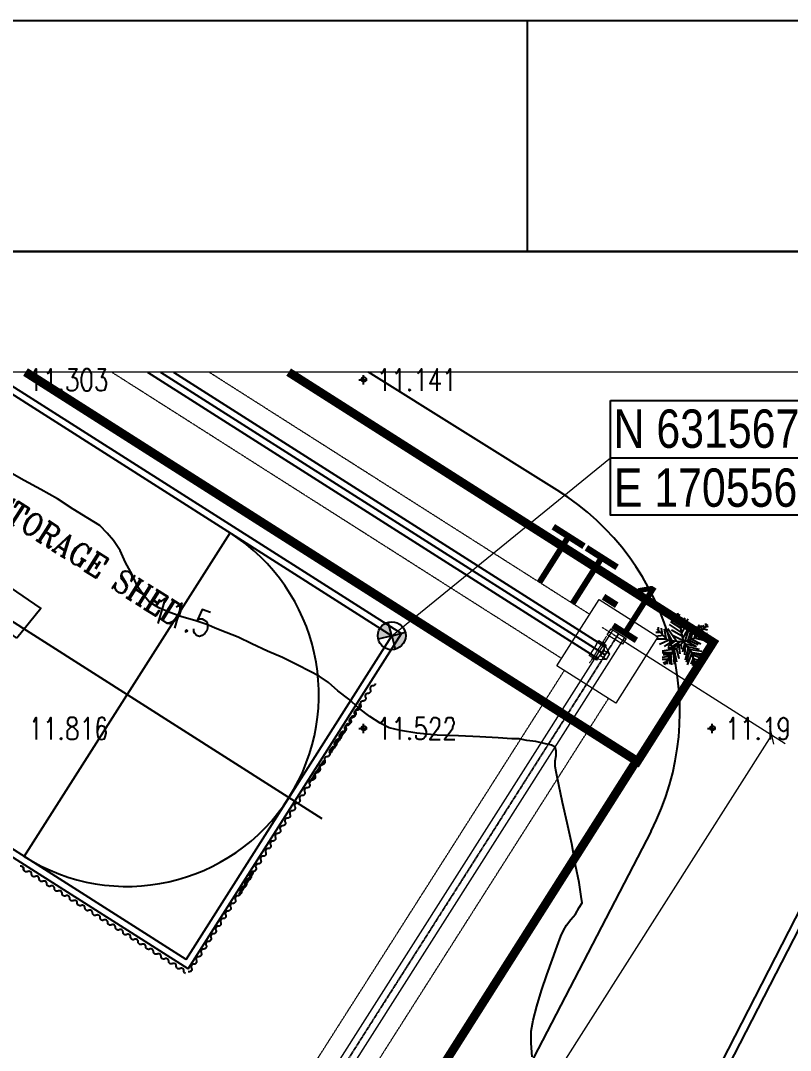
# Model space of a CAD drawing. Header units: millimetres. Extents: x -243837 to -5443, y 40 to 285140.
# Drawn here: x -22408 to -14025, y 131126 to 142335 of the extents above; entities that cross this region are included whole.
import ezdxf

# ---------------------------------------------------------------- set-up
doc = ezdxf.new("R2010")
doc.units = ezdxf.units.MM
for name, pattern in [('0', [0]), ('AM_DIN_G_W050', [13.75, 9.75, -1.5, 1, -1.5]), ('CENTER2', [1.125, 0.75, -0.125, 0.125, -0.125]), ('DASHDOT2', [0.5, 0.25, -0.125, 0, -0.125])]:
    doc.linetypes.add(name, pattern=pattern)
doc.layers.add('AM_7', color=4, linetype='AM_DIN_G_W050', lineweight=25)
doc.layers.add('R-OBJECT', color=2, linetype='Continuous', lineweight=20)
doc.layers.add('BORE-HOLES', color=7, linetype='Continuous')
doc.layers.add('NANDAL', color=255, linetype='Continuous')
for name, color, linetype, true_color in [('PDF_0', 7, 'Continuous', 0x00dd00), ('PDF_C-TOPO', 7, 'Continuous', 0xb85b00), ('PDF_C-TOPO-TEXT', 7, 'Continuous', 0x00dd00)]:
    doc.layers.add(name, color=color, linetype=linetype, true_color=true_color)
doc.styles.add('KA', font='romans.shx', dxfattribs={"width": 0.7})
doc.styles.add('ROMANC', font='romanc', dxfattribs={"height": 3.5})
doc.styles.get("Standard").update_dxf_attribs({"font": 'arial.ttf'})
doc.dimstyles.new('rakesh$0', dxfattribs={"dimscale": 160, "dimtxt": 2.5, "dimasz": 1, "dimexe": 0.8, "dimexo": 0.8, "dimgap": 1, "dimtad": 1, "dimdec": 0, "dimzin": 0, "dimdsep": 46, "dimtxsty": 'KA', "dimblk": 'OBLIQUE', "dimcen": 1.5, "dimclrd": 1, "dimclre": 1, "dimclrt": 2, "dimadec": 0, "dimazin": 0, "dimtfac": 1, "dimtdec": 0, "dimtmove": 0, "dimatfit": 2, "dimfxl": 1, "dimtolj": 1, "dimtzin": 0, "dimlwd": -1, "dimlwe": -1, "dimarcsym": 1})

# ---------------------------------------------------------------- blocks, each defined once
blk = doc.blocks.new('A$C13305056')
at = {"layer": 'BORE-HOLES'}
h = blk.add_hatch(color=7, dxfattribs=at)
h.dxf.hatch_style = 1
h.paths.add_polyline_path([(1.774, 1.203), (1, 1), (1.203, 0.226, 0.414214)])
h.paths.add_polyline_path([(0.797, 1.774, 0.414214), (0.226, 0.797), (1, 1)])
at = {"layer": 'BORE-HOLES', "color": 7}
for q in [(0.797, 1.774, -0.024), (1.774, 1.203, -0.024), (0.226, 0.797, -0.024), (1.203, 0.226, -0.024)]:
    blk.add_line((1, 1, -0.024), q, dxfattribs=at)
blk.add_circle((1, 1, -0.024), 0.8, dxfattribs=at)
blk = doc.blocks.new('_Oblique')
at = {"color": 0, "linetype": 'ByBlock', "lineweight": -2}
blk.add_line((-0.5, -0.5), (0.5, 0.5), dxfattribs=at)
blk = doc.blocks.new('*D1046')
at = {"layer": 'DEFPOINTS', "color": 0, "ltscale": 10, "transparency": 16777216}
for p in [(63126, 98992, 51), (72027, 93331), (18179, 28325, 51)]:
    blk.add_point(p, dxfattribs=at)
at = {"layer": 'R-OBJECT', "color": 1, "ltscale": 10, "transparency": 16777216}
for p, q in [((63632, 98670), (72786, 92848)), ((27080, 22664), (72027, 93331)), ((18685, 28003), (27839, 22180))]:
    blk.add_line(p, q, dxfattribs=at)
at = {"layer": 'R-OBJECT', "color": 1, "ltscale": 10, "transparency": 16777216, "xscale": 750, "yscale": 750, "zscale": 750}
for p, rotation in [((72027, 93331), 57.54212760666569), ((27080, 22664), 237.5421276066657)]:
    blk.add_blockref('_Oblique', p, dxfattribs=dict(at, rotation=rotation))
at = {"layer": 'R-OBJECT', "color": 2, "ltscale": 10, "transparency": 16777216, "insert": (47715, 59166), "char_height": 1875, "attachment_point": 5, "rotation": 57.54213, "style": 'KA'}
blk.add_mtext('\\A1;83750 (PULLEY C-C)', dxfattribs=at)
blk = doc.blocks.new('A$C71E5680D')
at = {"layer": 'NANDAL', "ltscale": 2}
blk.add_line((-97.767, 255.48), (-97.767, 260.48), dxfattribs=at)
at = {"layer": 'NANDAL', "color": 7, "linetype": 'Continuous'}
for points in [[(-481.007, 260.48), (-75.007, 260.48), (-75.007, -22.52), (-481.007, -22.52)], [(-476.007, 255.48), (-80.007, 255.48), (-80.007, -17.52), (-476.007, -17.52)]]:
    blk.add_lwpolyline(points, close=True, dxfattribs=at)
blk = doc.blocks.new('TITLE BLOCK NEW')
at = {"layer": 'NANDAL', "lineweight": 0, "ltscale": 2, "xscale": 707.7384074565863, "yscale": 707.7384080466584, "zscale": 707.7384082604353}
blk.add_blockref('A$C71E5680D', (340427, -184352), dxfattribs=at)
blk = doc.blocks.new('A$C6953163A')
at = {"color": 251, "linetype": 'DASHDOT2'}
for p, q in [((34152.6, 114160.7), (59965.6, 97742.7)), ((39742.5, 114160.7), (61575.6, 100274.1))]:
    blk.add_line(p, q, dxfattribs=at)
at = {"color": 3}
for p, q in [((62895.7, 99375.2), (17708, 28328)), ((63570.7, 98945.9), (18383, 27898.6)), ((62344.9, 98688.6), (62717, 97992.6)), ((62344.9, 98688.6), (62400.6, 98193.9)), ((63665.6, 98885.5), (63558.2, 98716.8)), ((61959.5, 98548.5), (61597.2, 97979)), ((61727.7, 97718.2), (62199.3, 97877.5)), ((61727.7, 97718.2), (62515.8, 97676.2))]:
    blk.add_line(p, q, dxfattribs=at)
at = {"color": 3, "linetype": 'CENTER2'}
for p, q in [((62266.6, 99538.3), (63841.3, 98536.7)), ((61567.3, 97466.1), (62557.8, 99023.4)), ((61727.7, 97718.2), (62344.9, 98688.6)), ((62604.1, 98164.5), (62274.9, 97647))]:
    blk.add_line(p, q, dxfattribs=at)
at = {"color": 3, "linetype": 'DASHDOT2'}
for p, q in [((60115.9, 97054.6), (17697.4, 30361.2)), ((62647.3, 95444.5), (20228.8, 28751.2))]:
    blk.add_line(p, q, dxfattribs=at)
blk.add_lwpolyline([(99819, 114160.7), (0, 114160.7), (0, 0), (99819, 0)], close=True)
at = {"color": 8, "elevation": 59731}
blk.add_lwpolyline([(50215.6, 99039.3), (62770.5, 109246.1)], dxfattribs=at)
at = {"color": 3}
for points, elevation in [([(59697.2, 97320.8), (62112.3, 101117.9), (65487.5, 98971.2), (63072.4, 95174.1)], 70433.1), ([(62400.6, 98193.9), (62717, 97992.6), (62515.8, 97676.2), (62199.3, 97877.5)], 69720.6)]:
    blk.add_lwpolyline(points, close=True, dxfattribs=dict(at, elevation=elevation))
blk.add_lwpolyline([(63558.2, 98716.8), (63450.9, 98548), (62586, 99098.1), (62800.7, 99435.6), (63665.6, 98885.5)], dxfattribs=at)
for points, elevation in [([(61959.5, 98548.5), (62100.4, 98770)], 143542.6), ([(62100.4, 98770), (62311.3, 98635.8)], 143542.4), ([(62311.3, 98635.8), (62522.3, 98501.7), (61972.2, 97636.8), (61761.2, 97771)], 143542.6), ([(61761.2, 97771), (61550.3, 97905.1), (61597.2, 97979)], 143542.4)]:
    blk.add_lwpolyline(points, dxfattribs=dict(at, elevation=elevation))
at = {"color": 8}
blk.add_solid([(50215.7, 99039.2, 59731), (50214.7, 99038.6, 59731), (50215.5, 99039.5, 59731)], dxfattribs=at)
at = {"layer": 'AM_7', "color": 3, "ltscale": 0.1}
blk.add_line((63233.1, 99160.6), (16816.4, 26181), dxfattribs=at)
at = {"layer": 'PDF_0', "color": 8, "linetype": '0', "lineweight": 25}
for points in [[(66214.7, 99850.8), (66796.8, 99480.4), (67220.1, 100009.6)], [(66743.9, 99797.9), (66320.6, 100009.6)], [(66691, 100009.6), (66426.4, 100168.3)], [(66638.1, 100221.3), (66585.1, 100274.2)], [(67696.4, 97152.1), (67431.8, 98051.7), (66955.6, 98686.7), (66638.1, 100327.1)], [(66691, 100168.3), (66743.9, 100274.2)], [(66743.9, 99903.8), (66849.7, 100115.4)], [(66796.8, 99692.1), (67061.4, 100062.5)], [(65421, 99427.5), (66056, 98792.5), (66955.6, 98686.7), (66320.6, 98104.6), (65844.3, 97363.8)], [(65526.8, 99268.8), (65526.8, 99533.3)], [(65685.6, 99480.4), (65738.5, 99110)], [(65844.3, 99427.5), (65950.1, 98898.3)], [(65897.2, 99480.4), (66267.6, 98792.5)], [(66532.2, 98739.6), (66056, 99427.5)], [(66849.7, 99215.8), (66161.8, 99692.1)], [(66267.6, 99374.6), (66849.7, 99057.1)], [(66849.7, 99162.9), (67167.2, 99745)], [(66902.6, 98845.4), (67220.1, 99427.5)], [(67061.4, 98739.6), (67273.1, 99374.6)], [(67220.1, 98792.5), (67431.8, 99427.5)], [(67378.9, 98845.4), (67590.6, 99586.3)], [(67590.6, 98898.3), (67749.3, 99586.3)], [(68331.4, 99692.1), (67696.4, 98951.3), (67855.2, 99692.1)], [(67855.2, 99586.3), (67855.2, 99162.9)], [(67961, 99639.2), (68013.9, 99321.7)], [(68066.8, 99639.2), (68119.7, 99480.4)], [(68119.7, 99427.5), (68331.4, 99374.6)], [(68172.7, 99533.3), (68384.3, 99586.3)], [(68225.6, 99745), (68225.6, 99639.2)], [(65579.7, 99215.8), (65368.1, 99215.8)], [(65791.4, 99057.1), (65368.1, 99004.2)], [(66003.1, 98845.4), (65421, 98845.4)], [(66108.9, 98792.5), (65579.7, 98527.9)], [(66320.6, 98739.6), (65844.3, 98422.1)], [(66479.3, 98739.6), (66056, 98422.1)], [(66743.9, 98686.7), (66320.6, 98422.1)], [(66373.5, 99057.1), (66902.6, 98792.5)], [(66955.6, 98686.7), (67696.4, 98951.3)], [(67114.3, 98739.6), (67696.4, 98422.1)], [(67273.1, 98792.5), (67802.2, 98527.9)], [(67431.8, 98845.4), (67961, 98580.8)], [(67643.5, 98898.3), (68278.5, 98739.6)], [(67802.2, 99004.2), (68331.4, 98845.4)], [(67908.1, 99162.9), (68331.4, 99004.2)], [(67961, 99215.8), (68331.4, 99162.9)], [(66585.1, 97522.5), (66426.4, 98263.3), (65738.5, 98157.5)], [(66479.3, 98316.3), (66056, 98316.3)], [(66743.9, 98527.9), (66373.5, 98369.2)], [(66373.5, 98157.5), (66426.4, 97416.7)], [(66532.2, 98369.2), (66691, 97734.2)], [(66691, 98422.1), (66743.9, 97998.8)], [(66796.8, 98580.8), (66849.7, 98263.3)], [(67643.5, 98422.1), (67008.5, 98580.8), (66902.6, 98104.6)], [(67061.4, 98475), (67008.5, 97945.8)], [(67220.1, 98369.2), (67061.4, 97628.3)], [(67326, 98210.4), (67114.3, 97522.5)], [(67167.2, 98422.1), (67855.2, 98263.3)], [(67273.1, 98263.3), (68013.9, 98157.5)], [(67378.9, 98104.6), (67961, 97998.8)], [(66267.6, 98051.7), (65738.5, 98051.7)], [(66108.9, 97840), (65738.5, 97787.1)], [(66056, 97681.3), (65738.5, 97681.3)], [(66161.8, 97945.8), (65791.4, 97945.8)], [(65950.1, 97522.5), (65791.4, 97469.6)], [(66003.1, 97628.3), (66003.1, 97416.7)], [(66108.9, 97787.1), (66161.8, 97416.7)], [(66214.7, 97998.8), (66267.6, 97363.8)], [(67431.8, 98051.7), (67167.2, 97363.8)], [(67537.7, 97787.1), (67378.9, 97416.7)], [(67484.7, 98051.7), (68119.7, 97840)], [(67484.7, 97945.8), (68066.8, 97734.2)], [(67484.7, 97310.8), (67590.6, 97575.4), (67908.1, 97416.7)], [(67537.7, 97734.2), (68066.8, 97522.5)], [(67643.5, 97363.8), (67590.6, 97205)], [(67643.5, 97416.7), (67802.2, 97310.8)], [(67696.4, 97257.9), (67749.3, 97205)]]:
    blk.add_lwpolyline(points, dxfattribs=at)
at = {"layer": 'PDF_C-TOPO', "color": 8, "linetype": '0', "lineweight": 25}
for p, q in [((46228.7, 88537.3), (5941.2, 114160.7)), ((26438.3, 114160.7), (50214.7, 99038.6)), ((27183.6, 114160.7), (50766.9, 99161.4)), ((36202.4, 114160.7), (62032.6, 97731.8)), ((36947.6, 114160.7), (62454.9, 97937.1)), ((37693.1, 114160.7), (62461.9, 98406.8)), ((59704.4, 107392.3), (48876.8, 114160.7)), ((38408, 80475), (0, 104903)), ((29126.2, 86378.3), (40932.9, 104941.9)), ((38530.8, 79922.8), (0, 104428.9)), ((38408, 80475), (50214.7, 99038.6)), ((38530.8, 79922.8), (50766.9, 99161.4)), ((78737.7, 93319.2), (61202.4, 59117.6)), ((65101.4, 87829.3), (30374.2, 20907.5))]:
    blk.add_line(p, q, dxfattribs=at)
at = {"layer": 'PDF_C-TOPO', "color": 8, "linetype": '0', "lineweight": 25, "extrusion": (4.76532e-08, -0.000225522, 1)}
blk.add_line((62769.9, 109246.1, 96762.4), (79739.4, 109249.8, 96762.4), dxfattribs=at)
at = {"layer": 'PDF_C-TOPO', "color": 8, "linetype": '0', "lineweight": 25, "const_width": 500, "elevation": 147111}
for points in [[(0, 33011.7), (19158.6, 20828.1), (64262.2, 91872.1), (29217.9, 114160.7)], [(44298.3, 114160.7), (68663.4, 98664.2), (64313.4, 91824.6), (29194.6, 114160.7)]]:
    blk.add_lwpolyline(points, dxfattribs=at)
at = {"layer": 'PDF_C-TOPO', "color": 8, "linetype": '0', "lineweight": 25}
for points in [[(58277.2, 74874.1), (58224.3, 75667.9), (58224.3, 76355.8), (58330.1, 76990.8), (58541.8, 77784.5), (58806.4, 78684.1), (59123.9, 79583.7), (59441.4, 80483.3), (59706, 81224.1), (59917.6, 81806.2), (60076.4, 82123.7), (60235.1, 82441.2), (60499.7, 82758.7), (60764.3, 83076.2), (60976, 83446.6), (61134.7, 83711.2), (61081.8, 84081.6), (60976, 84875.4), (60764.3, 85880.8), (60552.6, 87097.9), (60288.1, 88315), (60023.5, 89479.2), (59811.8, 90484.6), (59653.1, 91225.4), (59600.1, 91542.9), (59600.1, 91860.4), (59653.1, 92177.9), (59653.1, 92442.5), (59600.1, 92654.2), (59388.5, 92760), (58965.1, 92865.8), (58488.9, 92971.7), (57959.7, 93024.6), (57536.4, 93130.4), (57113, 93130.4), (56319.3, 93183.3), (55261, 93236.2), (54043.9, 93289.2), (52826.8, 93342.1), (51662.6, 93447.9), (50710.1, 93606.7), (50075.1, 93765.4), (49545.9, 94030), (48963.9, 94400.4), (48328.9, 94876.7), (47746.8, 95405.8), (47111.8, 95882.1), (46582.6, 96358.3), (46053.4, 96728.8), (45524.3, 96993.3), (44783.4, 97363.8), (43936.8, 97787.1), (43090.1, 98157.5), (42190.5, 98580.8), (41396.8, 98951.3), (40708.8, 99215.8), (40179.7, 99427.5), (39597.6, 99692.1), (38909.7, 99903.8), (38168.8, 100115.4), (37480.9, 100380), (36845.9, 100644.6), (36316.8, 100962.1), (35999.3, 101332.5), (35628.8, 101861.7), (35311.3, 102549.6), (34940.9, 103237.5), (34623.4, 103925.4), (34253, 104507.5), (33882.6, 104930.9), (33459.3, 105354.2), (32771.3, 105777.5), (31924.7, 106306.7), (31025.1, 106888.8), (30072.6, 107417.9), (29120.1, 107947.1), (28273.4, 108423.4)], [(29649.2, 114085.5), (29702.2, 114138.4), (29808, 114350), (29808, 113080)], [(30443, 114085.5), (30548.8, 114138.4), (30654.7, 114350), (30654.7, 113080)], [(31277.9, 0), (90034.2, 114160.7)], [(31660.1, 114350), (32136.3, 114350), (31871.7, 113873.8), (31977.6, 113873.8), (32083.4, 113820.9), (32136.3, 113715), (32189.2, 113556.3), (32189.2, 113450.5), (32136.3, 113238.8), (32030.5, 113132.9), (31924.7, 113080), (31765.9, 113080), (31660.1, 113132.9), (31607.2, 113185.9), (31607.2, 113344.6)], [(33353.4, 114350), (33776.8, 114350), (33565.1, 113873.8), (33670.9, 113873.8), (33723.8, 113820.9), (33776.8, 113715), (33829.7, 113556.3), (33829.7, 113450.5), (33776.8, 113238.8), (33723.8, 113132.9), (33565.1, 113080), (33459.3, 113080), (33353.4, 113132.9), (33300.5, 113185.9), (33247.6, 113344.6)], [(49598.9, 114085.5), (49704.7, 114138.4), (49810.5, 114350), (49810.5, 113080)], [(50445.5, 114085.5), (50551.4, 114138.4), (50657.2, 114350), (50657.2, 113080)], [(51715.5, 114085.5), (51768.5, 114138.4), (51927.2, 114350), (51927.2, 113080)], [(48328.9, 113715), (48805.1, 113715)], [(48593.4, 113450.5), (48593.4, 113979.6)], [(36898.8, 101015), (37004.7, 101015), (37216.3, 101173.8), (36793, 99745)], [(37851.3, 100697.5), (37957.2, 100750.4), (38168.8, 100909.2), (37745.5, 99480.4)], [(39809.3, 100380), (39333, 100538.8), (39068.4, 99956.7), (39174.3, 100009.6), (39333, 100009.6), (39438.8, 99956.7), (39597.6, 99850.8), (39650.5, 99692.1), (39650.5, 99480.4), (39597.6, 99321.7), (39491.8, 99162.9), (39333, 99057.1), (39174.3, 99004.2), (39015.5, 99057.1), (38909.7, 99162.9), (38856.8, 99268.8), (38856.8, 99427.5)], [(29649.2, 94082.9), (29702.2, 94135.8), (29808, 94347.5), (29808, 93077.5)], [(30443, 94082.9), (30548.8, 94135.8), (30654.7, 94347.5), (30654.7, 93077.5)], [(32559.7, 94082.9), (32612.6, 94135.8), (32771.3, 94347.5), (32771.3, 93077.5)], [(33776.8, 94135.8), (33723.8, 94294.6), (33618, 94347.5), (33565.1, 94347.5), (33406.3, 94294.6), (33353.4, 94082.9), (33300.5, 93818.3), (33300.5, 93500.8), (33353.4, 93236.2), (33406.3, 93130.4), (33565.1, 93077.5), (33723.8, 93130.4), (33776.8, 93236.2), (33829.7, 93447.9), (33829.7, 93500.8), (33776.8, 93659.6), (33723.8, 93818.3), (33565.1, 93871.2), (33406.3, 93818.3), (33353.4, 93659.6), (33300.5, 93500.8)], [(48593.4, 93447.9), (48593.4, 93977.1)], [(49598.9, 94082.9), (49704.7, 94135.8), (49810.5, 94347.5), (49810.5, 93077.5)], [(50445.5, 94082.9), (50551.4, 94135.8), (50657.2, 94347.5), (50657.2, 93077.5)], [(48328.9, 93712.5), (48805.1, 93712.5)]]:
    blk.add_lwpolyline(points, dxfattribs=at)
for points in [[(32665.5, 114350), (32559.7, 114297.1), (32453.8, 114085.5), (32400.9, 113820.9), (32400.9, 113609.2), (32453.8, 113344.6), (32559.7, 113132.9), (32665.5, 113080), (32771.3, 113080), (32877.2, 113132.9), (32983, 113344.6), (32983, 113609.2), (32983, 113820.9), (32983, 114085.5), (32877.2, 114297.1), (32771.3, 114350)], [(31236.7, 113185.9), (31183.8, 113132.9), (31236.7, 113080), (31289.7, 113132.9)], [(51239.3, 113185.9), (51186.4, 113132.9), (51239.3, 113080), (51292.2, 113132.9)], [(28696.7, 98898.3), (26950.5, 100168.3), (28326.3, 101808.8), (30072.6, 100591.7)], [(38433.4, 99374.6), (38380.5, 99321.7), (38380.5, 99268.8), (38486.3, 99321.7)], [(31765.9, 94347.5), (31660.1, 94294.6), (31607.2, 94135.8), (31607.2, 94030), (31660.1, 93924.2), (31765.9, 93871.2), (31924.7, 93818.3), (32030.5, 93712.5), (32136.3, 93606.7), (32189.2, 93500.8), (32189.2, 93342.1), (32136.3, 93183.3), (32083.4, 93130.4), (31977.6, 93077.5), (31765.9, 93077.5), (31660.1, 93130.4), (31607.2, 93183.3), (31607.2, 93342.1), (31607.2, 93500.8), (31607.2, 93606.7), (31713, 93712.5), (31818.8, 93818.3), (31977.6, 93871.2), (32083.4, 93924.2), (32136.3, 94030), (32136.3, 94135.8), (32083.4, 94294.6), (31977.6, 94347.5)], [(31236.7, 93183.3), (31183.8, 93130.4), (31236.7, 93077.5), (31289.7, 93130.4)]]:
    blk.add_lwpolyline(points, close=True, dxfattribs=at)
at = {"layer": 'PDF_C-TOPO', "color": 8, "linetype": '0', "lineweight": 25, "extrusion": (4.76532e-08, -0.000225522, 1), "elevation": 96737.8}
blk.add_lwpolyline([(62769.2, 112557.3), (79738.7, 112561), (79740.1, 105982.3), (62770.6, 105978.6)], close=True, dxfattribs=at)
at = {"layer": 'PDF_C-TOPO', "color": 8, "linetype": '0', "lineweight": 25}
for points, elevation in [([(49280.7, 96308.2), (49271.2, 96260.7), (49244, 96215.8), (49214.7, 96190.1), (49176.5, 96171.7), (49133.8, 96164.7), (49095.7, 96164), (49053.2, 96151.1), (49020.8, 96130.2), (48991.4, 96096.6), (48972.1, 96051.9), (48967.7, 96018.7), (48970.5, 95986.6), (48978.8, 95958.7), (48995.5, 95920.4), (49000.8, 95892.4), (48999.6, 95854.4), (48986.8, 95813.7), (48941.1, 95758.1), (48917.7, 95743.8), (48889.5, 95733.3), (48851.4, 95728.4), (48817.6, 95727.9), (48784.4, 95719.4), (48744, 95696.3), (48715, 95665.3), (48692.3, 95615.3), (48688, 95575.9), (48693.2, 95539.9), (48708.4, 95504.1), (48719.6, 95467.7), (48720.8, 95424.6), (48716, 95407.7), (48710.6, 95385.7), (48695.5, 95357.7), (48663.7, 95323.8), (48638.5, 95308), (48611.9, 95297.8), (48580, 95292.5), (48553, 95293.1), (48516.7, 95287.4), (48490.5, 95277.1), (48459.7, 95256.4), (48430.3, 95221.7), (48415.6, 95190), (48408.5, 95153.9), (48409.3, 95124.4), (48415.6, 95096.4), (48429.6, 95065.6), (48439.8, 95031.3), (48441.4, 94993.7), (48429.7, 94946.7), (48412.6, 94916.9), (48379.3, 94884.1), (48354.2, 94869.5), (48323, 94859.2), (48287.4, 94856.1), (48252.3, 94854.6), (48216.1, 94843.3), (48184.3, 94823.7), (48156.9, 94794.9), (48139.4, 94763.2), (48129.4, 94723.9), (48128.8, 94695.3), (48135.2, 94662.2), (48145.3, 94637.6), (48159, 94600.9), (48162.2, 94565.5), (48152.2, 94515.7), (48125, 94470.8), (48095.7, 94445), (48057.5, 94426.7), (48014.8, 94419.7), (47976.7, 94419), (47934.2, 94406), (47901.9, 94385.2), (47872.4, 94351.5), (47853.1, 94306.9), (47848.7, 94273.7), (47851.5, 94241.6), (47859.9, 94213.7), (47876.5, 94175.4), (47881.9, 94147.4), (47880.6, 94109.4), (47867.9, 94068.7), (47822.2, 94013.1), (47798.7, 93998.8), (47770.6, 93988.3), (47732.4, 93983.4), (47698.7, 93982.9), (47665.5, 93974.4), (47625.1, 93951.3), (47596.1, 93920.3), (47573.4, 93870.3), (47569, 93830.9), (47574.2, 93794.8), (47589.4, 93759.1), (47600.6, 93722.7), (47601.8, 93679.5), (47588.7, 93633.5), (47560.2, 93592.3), (47519, 93562.5), (47488.6, 93551.4), (47460, 93547.2), (47422.8, 93547.1), (47380.6, 93536), (47347, 93516.2), (47318, 93486.3), (47298.3, 93449.3), (47289.9, 93411.7), (47290.1, 93381.9), (47305.9, 93329.3), (47318.5, 93297.9), (47323.1, 93262), (47318.3, 93225.9), (47313.2, 93203.7), (47298.1, 93175.7), (47266.3, 93141.9), (47241.1, 93126), (47214.5, 93115.8), (47182.6, 93110.5), (47155.6, 93111.1), (47119.3, 93105.4), (47093.1, 93095.1), (47062.3, 93074.4), (47032.9, 93039.7), (47018.2, 93008), (47011.1, 92971.9), (47011.9, 92942.4), (47018.2, 92914.4), (47032.2, 92883.6), (47042.4, 92849.3), (47044, 92811.7), (47032.3, 92764.7), (47015.2, 92734.9), (46981.9, 92702.1), (46956.8, 92687.5), (46925.6, 92677.3), (46890, 92674.1), (46854.9, 92672.6), (46818.7, 92661.4), (46786.9, 92641.7), (46759.5, 92613), (46742, 92581.2), (46732, 92542), (46731.4, 92513.3), (46737.8, 92480.2), (46747.9, 92455.6), (46761.6, 92418.9), (46764.8, 92383.5), (46754.8, 92333.7)], 52455.7), ([(48371.7, 95142.3), (48360.6, 95129.6), (48341.3, 95084.9), (48336.9, 95051.8), (48339.7, 95019.7), (48348.1, 94991.8), (48364.7, 94953.5), (48370.1, 94925.5), (48368.8, 94887.4), (48356.1, 94846.8), (48310.4, 94791.2), (48286.9, 94776.9), (48258.8, 94766.4), (48220.6, 94761.5), (48186.9, 94761), (48153.7, 94752.5), (48113.3, 94729.3), (48084.3, 94698.4), (48061.6, 94648.4), (48057.2, 94609), (48062.4, 94572.9), (48077.6, 94537.2), (48088.8, 94500.8), (48090, 94457.6), (48076.9, 94411.6), (48048.4, 94370.4), (48007.2, 94340.6), (47976.8, 94329.5), (47948.2, 94325.3), (47911, 94325.2), (47868.8, 94314.1), (47835.2, 94294.3), (47806.2, 94264.4), (47786.5, 94227.4), (47778.1, 94189.8), (47778.3, 94160), (47794.1, 94107.4), (47806.7, 94076), (47811.3, 94040.1), (47806.9, 94007), (47801.1, 93985.2), (47786, 93957.2), (47754.2, 93923.3), (47729, 93907.5), (47702.4, 93897.3), (47670.5, 93892), (47643.5, 93892.6), (47607.2, 93886.9), (47581.1, 93876.6), (47550.2, 93855.9), (47520.8, 93821.2), (47506.1, 93789.5), (47499, 93753.4), (47499.8, 93723.9), (47506.1, 93695.9), (47520.1, 93665.1), (47530.3, 93630.8), (47532, 93593.2), (47520.3, 93546.2), (47503.1, 93516.4), (47469.9, 93483.6), (47444.7, 93469), (47413.6, 93458.7), (47378, 93455.6), (47342.8, 93454.1), (47306.6, 93442.8), (47274.8, 93423.2), (47247.5, 93394.4), (47229.9, 93362.7), (47219.9, 93323.4), (47219.4, 93294.8), (47225.7, 93261.7), (47235.8, 93237.1), (47249.5, 93200.4), (47252.7, 93165), (47242.7, 93115.2), (47215.6, 93070.3), (47186.2, 93044.5), (47148, 93026.2), (47105.4, 93019.2), (47067.2, 93018.5), (47024.8, 93005.5), (46992.4, 92984.7), (46962.9, 92951), (46943.7, 92906.4), (46939.2, 92873.2), (46942, 92841.1), (46950.4, 92813.2), (46967.1, 92774.9), (46972.4, 92746.9), (46971.1, 92708.9), (46958.4, 92668.2), (46912.7, 92612.6), (46889.2, 92598.3), (46861.1, 92587.8), (46823, 92582.9), (46789.2, 92582.4), (46756, 92573.9), (46715.6, 92550.8), (46686.6, 92519.8), (46663.9, 92469.8), (46659.5, 92430.4), (46664.8, 92394.3), (46679.9, 92358.6), (46691.2, 92322.2), (47501.9, 93541.8), (47497.1, 93525), (47491.7, 93503), (47476.6, 93475), (47444.8, 93441.1), (47419.6, 93425.3), (47393, 93415.1), (47361.1, 93409.8), (47334.1, 93410.4), (47297.8, 93404.6), (47271.7, 93394.4), (47240.8, 93373.7), (47211.4, 93339), (47196.7, 93307.2), (47189.6, 93271.2), (47190.4, 93241.6), (47196.7, 93213.7), (47210.7, 93182.9), (47220.9, 93148.6), (47222.6, 93110.9), (47210.8, 93064), (47193.7, 93034.1), (47160.5, 93001.4), (47135.3, 92986.8), (47104.2, 92976.5), (47068.5, 92973.3), (47033.4, 92971.9), (46997.2, 92960.6), (46965.4, 92941), (46938.1, 92912.2), (46920.5, 92880.5), (46910.5, 92841.2), (46909.9, 92812.6), (46916.3, 92779.5), (46926.4, 92754.9), (46940.1, 92718.1), (46943.3, 92682.8), (46933.3, 92633), (46906.1, 92588.1), (46876.8, 92562.3), (46838.6, 92544), (46795.9, 92537), (46757.8, 92536.2), (46715.3, 92523.3), (46683, 92502.5), (46653.5, 92468.8), (46634.2, 92424.1), (46629.8, 92391), (46632.6, 92358.9), (46641, 92331), (46657.6, 92292.7), (46663, 92264.7), (46661.7, 92226.6), (46649, 92185.9), (46603.3, 92130.4), (46579.8, 92116), (46551.7, 92105.6), (46513.6, 92100.7), (46479.8, 92100.2), (46446.6, 92091.7), (46406.2, 92068.5), (46377.2, 92037.6), (46354.5, 91987.6), (46350.1, 91948.2), (46355.4, 91912.1), (46370.5, 91876.4), (46381.7, 91840), (46382.9, 91796.8), (46369.8, 91750.8), (46341.3, 91709.6), (46300.2, 91679.8), (46269.7, 91668.7), (46241.1, 91664.5), (46204, 91664.3), (46161.7, 91653.3), (46128.1, 91633.5), (46099.1, 91603.6), (46079.5, 91566.6), (46071, 91529), (46071.2, 91499.2), (46087, 91446.6), (46099.6, 91415.2), (46104.2, 91379.3), (46099.4, 91342.7), (46094, 91320.7), (46078.9, 91292.7), (46047.1, 91258.8), (46021.8, 91243), (45995.3, 91232.8), (45963.4, 91227.5), (45936.4, 91228.1), (45900.1, 91222.3), (45873.9, 91212.1), (45843.1, 91191.4), (45813.7, 91156.7), (45799, 91124.9), (45791.9, 91088.9), (45792.7, 91059.3), (45799, 91031.4), (45813, 91000.6), (45823.2, 90966.3), (45824.8, 90928.6), (45813.1, 90881.6), (45796, 90851.8), (45762.7, 90819), (45737.6, 90804.5), (45706.4, 90794.2), (45670.8, 90791), (45635.7, 90789.6), (45599.5, 90778.3), (45567.7, 90758.7), (45540.3, 90729.9), (45522.8, 90698.2), (45512.7, 90658.9), (45512.2, 90630.2), (46323.6, 91862.8), (46333.7, 91838.3), (46347.4, 91801.5), (46350.6, 91766.2), (46340.6, 91716.4), (46313.4, 91671.5), (46284.1, 91645.7), (46245.9, 91627.3), (46203.2, 91620.4), (46165.1, 91619.6), (46122.6, 91606.7), (46090.3, 91585.8), (46060.8, 91552.2), (46041.5, 91507.5), (46037.1, 91474.4), (46039.9, 91442.3), (46048.3, 91414.4), (46064.9, 91376.1), (46070.3, 91348.1), (46069, 91310), (46056.3, 91269.3), (46010.6, 91213.8), (45987.1, 91199.4), (45959, 91189), (45920.8, 91184), (45887.1, 91183.6), (45853.9, 91175.1), (45813.5, 91151.9), (45784.5, 91120.9), (45761.8, 91071), (45757.4, 91031.6), (45762.6, 90995.5), (45777.8, 90959.7), (45789, 90923.4), (45790.2, 90880.2), (45785.4, 90863.4), (45780, 90841.4), (45765, 90813.3), (45733.1, 90779.5), (45707.9, 90763.6), (45681.4, 90753.4), (45649.4, 90748.2), (45622.5, 90748.8), (45586.1, 90743), (45560, 90732.8), (45529.1, 90712.1), (45499.7, 90677.3), (45485, 90645.6), (45477.9, 90609.6), (45478.7, 90580), (45485, 90552.1), (45499, 90521.2), (45509.2, 90487), (45510.9, 90449.3), (45499.2, 90402.3), (45482, 90372.5), (45448.8, 90339.7), (45423.6, 90325.2), (45392.5, 90314.9), (45356.9, 90311.7), (45321.8, 90310.3), (45285.5, 90299), (45253.7, 90279.3), (45226.4, 90250.6), (45208.8, 90218.9), (45198.8, 90179.6), (45198.3, 90150.9), (45204.6, 90117.8), (45214.8, 90093.3), (45228.4, 90056.5), (45231.6, 90021.2), (45221.6, 89971.3), (45194.5, 89926.4), (45165.1, 89900.7), (45127, 89882.3), (45084.3, 89875.4), (45046.1, 89874.6), (45003.7, 89861.7), (44971.3, 89840.8), (44941.8, 89807.2), (44922.6, 89762.5), (44918.1, 89729.3), (44920.9, 89697.2), (44929.3, 89669.3), (44946, 89631.1), (44951.3, 89603), (44950, 89565), (44937.3, 89524.3), (44891.6, 89468.8), (44868.2, 89454.4), (44840, 89443.9), (44801.9, 89439), (44768.1, 89438.5), (44734.9, 89430.1), (44694.5, 89406.9), (44665.5, 89375.9), (44642.8, 89326), (44638.4, 89286.5), (44643.7, 89250.5), (44658.9, 89214.7), (44670.1, 89178.4), (44671.2, 89135.2), (44658.1, 89089.2), (44629.6, 89047.9), (44588.5, 89018.1), (44558, 89007), (44529.4, 89002.9), (44492.3, 89002.7), (44450, 88991.7), (44416.4, 88971.9), (44387.5, 88941.9), (44367.8, 88905), (44359.3, 88867.3), (44359.6, 88837.6), (44375.3, 88785), (44387.9, 88753.6), (44392.6, 88717.7), (44388.4, 88686.3), (44382.2, 88664.8), (44367.1, 88636.8), (44335.3, 88602.9), (44310.1, 88587.1), (44283.5, 88576.9), (44251.6, 88571.6), (44224.6, 88572.2), (44188.3, 88566.5), (44162.1, 88556.2), (44131.3, 88535.5), (44101.9, 88500.8), (44087.2, 88469.1), (44080.1, 88433), (44080.9, 88403.5), (44087.2, 88375.5), (44101.2, 88344.7), (44111.4, 88310.4), (44113.1, 88272.8), (44101.3, 88225.8), (44084.2, 88196), (44051, 88163.2), (44025.8, 88148.6), (43994.6, 88138.3), (43959, 88135.2), (43923.9, 88133.7), (43887.7, 88122.4), (43855.9, 88102.8), (43828.6, 88074), (43811, 88042.3), (43801, 88003), (43800.4, 87974.4), (43806.8, 87941.3), (43816.9, 87916.7), (43830.6, 87880), (43833.8, 87844.6), (43823.8, 87794.8), (43796.6, 87749.9), (43767.3, 87724.1), (43729.1, 87705.8), (43686.4, 87698.8), (43648.3, 87698.1), (43605.8, 87685.1), (43573.5, 87664.3), (43544, 87630.6), (43524.7, 87586), (43520.3, 87552.8), (43523.1, 87520.7), (43531.5, 87492.8), (43548.1, 87454.5), (43553.5, 87426.5), (43552.2, 87388.5), (43539.5, 87347.8), (43493.8, 87292.2), (43470.3, 87277.9), (43442.2, 87267.4), (43404.1, 87262.5), (43370.3, 87262), (43337.1, 87253.5), (43296.7, 87230.4), (43267.7, 87199.4), (43245, 87149.4), (43240.6, 87110), (43245.9, 87073.9), (43261, 87038.2), (43272.2, 87001.8), (43273.4, 86958.6), (43268.6, 86941.8), (43263.2, 86919.8), (43248.2, 86891.8), (43216.3, 86857.9), (43191.1, 86842.1), (43164.6, 86831.9), (43132.6, 86826.6), (43105.7, 86827.2), (43069.4, 86821.4), (43043.2, 86811.2), (43012.3, 86790.5), (42982.9, 86755.8), (42968.2, 86724), (42961.1, 86688), (42961.9, 86658.4), (42968.2, 86630.5), (42982.3, 86599.7), (42992.5, 86565.4), (42994.1, 86527.7), (42982.4, 86480.8), (42965.3, 86450.9), (42932, 86418.2), (42906.9, 86403.6), (42875.7, 86393.3), (42840.1, 86390.1), (42805, 86388.7), (42768.8, 86377.4), (42736.9, 86357.8), (42709.6, 86329), (42692, 86297.3), (42682, 86258), (42681.5, 86229.4), (42687.8, 86196.3), (42698, 86171.7), (42711.6, 86134.9), (42714.8, 86099.6), (42704.8, 86049.8), (42677.7, 86004.9), (42648.3, 85979.1), (42610.2, 85960.8), (42567.5, 85953.8), (42529.4, 85953), (42486.9, 85940.1), (42454.5, 85919.3), (42425.1, 85885.6), (42405.8, 85840.9), (42401.4, 85807.8), (42404.2, 85775.7), (42412.5, 85747.8), (42429.2, 85709.5), (42434.5, 85681.5), (42433.3, 85643.4), (42420.5, 85602.7), (42374.8, 85547.2), (42351.4, 85532.9), (42323.2, 85522.4), (42285.1, 85517.5), (42251.3, 85517), (42218.1, 85508.5), (42177.7, 85485.3), (42148.7, 85454.4), (42126, 85404.4), (42121.7, 85365), (42124.4, 85346.4)], 52455.7), ([(29165.6, 85523.8), (29140.1, 85538.3), (29107.2, 85571.5), (29092.6, 85596.6), (29082.2, 85627.7), (29078.9, 85663.3), (29077.3, 85698.4), (29065.9, 85734.6), (29046.1, 85766.3), (29017.3, 85793.6), (28985.5, 85811), (28946.2, 85820.9), (28917.5, 85821.3), (28884.4, 85814.8)], 59731), ([(38375.2, 79666.4), (38349.7, 79680.9), (38316.8, 79714.1), (38302.2, 79739.1), (38291.8, 79770.3), (38288.5, 79805.9), (38286.9, 79841), (38275.5, 79877.1), (38255.7, 79908.9), (38226.9, 79936.1), (38195.1, 79953.6), (38155.8, 79963.5), (38127.1, 79963.9), (38094, 79957.4), (38069.5, 79947.2), (38032.8, 79933.4), (37997.5, 79930.1), (37947.6, 79939.9), (37902.6, 79966.9), (37876.7, 79996.1), (37858.3, 80034.2), (37851.1, 80076.9), (37850.2, 80115), (37837.2, 80157.4), (37816.2, 80189.7), (37782.4, 80219.1), (37737.7, 80238.2), (37704.5, 80242.5), (37672.4, 80239.6), (37644.6, 80231.1), (37606.3, 80214.3), (37578.3, 80208.9), (37540.3, 80210), (37499.6, 80222.6), (37443.8, 80268.1), (37429.4, 80291.5), (37418.8, 80319.6), (37413.8, 80357.7), (37413.2, 80391.5), (37404.6, 80424.6), (37381.3, 80465), (37350.2, 80493.8), (37300.1, 80516.4), (37260.7, 80520.6), (37224.7, 80515.2), (37189, 80499.9), (37152.7, 80488.6), (37109.5, 80487.2), (37092.6, 80492), (37070.6, 80497.3), (37042.5, 80512.3), (37008.5, 80544), (36992.6, 80569.1), (36982.3, 80595.6), (36976.9, 80627.6), (36977.4, 80654.5), (36971.6, 80690.8), (36961.2, 80716.9), (36940.4, 80747.7), (36905.6, 80777), (36873.8, 80791.6), (36837.7, 80798.6), (36808.2, 80797.7), (36780.2, 80791.3), (36749.5, 80777.1), (36715.2, 80766.8), (36677.6, 80765), (36630.6, 80776.6), (36600.7, 80793.6), (36567.8, 80826.7), (36553.1, 80851.8), (36542.7, 80882.9), (36539.4, 80918.5), (36537.8, 80953.6), (36526.5, 80989.8), (36506.7, 81021.6), (36477.8, 81048.8), (36446.1, 81066.3), (36406.7, 81076.1), (36378.1, 81076.6), (36345, 81070.1), (36320.5, 81059.9), (36283.8, 81046.1), (36248.4, 81042.7), (36198.6, 81052.6), (36153.6, 81079.6), (36127.7, 81108.8), (36109.2, 81146.9), (36102.1, 81189.6), (36101.2, 81227.7), (36088.1, 81270.1), (36067.2, 81302.4), (36033.4, 81331.7), (35988.7, 81350.9), (35955.5, 81355.2), (35923.4, 81352.3), (35895.5, 81343.8), (35857.3, 81327), (35829.3, 81321.5), (35791.3, 81322.7), (35750.5, 81335.3), (35694.8, 81380.8), (35680.4, 81404.2), (35669.8, 81432.3), (35664.8, 81470.4), (35664.1, 81504.2), (35655.5, 81537.3), (35632.2, 81577.6), (35601.2, 81606.5), (35551.1, 81629.1), (35511.7, 81633.3), (35475.6, 81627.9), (35439.9, 81612.6), (35403.6, 81601.3), (35360.5, 81599.9), (35314.4, 81612.9), (35273, 81641.2), (35243.1, 81682.3), (35231.9, 81712.7), (35227.6, 81741.3), (35227.3, 81778.4), (35216.1, 81820.6), (35196.2, 81854.1), (35166.2, 81883), (35129.2, 81902.6), (35091.5, 81910.9), (35061.7, 81910.5), (35009.2, 81894.6), (34977.8, 81881.9), (34941.9, 81877.1), (34910.5, 81881.2), (34889, 81887.3), (34860.9, 81902.2), (34827, 81934), (34811, 81959.1), (34800.8, 81985.6), (34795.4, 82017.5), (34795.9, 82044.5), (34790, 82080.8), (34779.6, 82106.9), (34758.8, 82137.7), (34724, 82167), (34692.2, 82181.6), (34656.1, 82188.6), (34626.6, 82187.6), (34598.7, 82181.3), (34567.9, 82167.1), (34533.6, 82156.8), (34496, 82155), (34449, 82166.5), (34419.1, 82183.6), (34386.2, 82216.7), (34371.6, 82241.8), (34361.2, 82272.9), (34357.9, 82308.5), (34356.3, 82343.6), (34344.9, 82379.8), (34325.1, 82411.6), (34296.3, 82438.8), (34264.5, 82456.3), (34225.2, 82466.1), (34196.5, 82466.5), (34163.4, 82460.1), (34138.9, 82449.8), (34102.2, 82436.1), (34066.9, 82432.7), (34017, 82442.5), (33972, 82469.5), (33946.2, 82498.8), (33927.7, 82536.9), (33920.5, 82579.6), (33919.6, 82617.7), (33906.6, 82660.1), (33885.6, 82692.4), (33851.9, 82721.7), (33807.1, 82740.8), (33773.9, 82745.1), (33741.8, 82742.2), (33714, 82733.8), (33675.7, 82717), (33647.7, 82711.5), (33609.7, 82712.7), (33569, 82725.3), (33513.2, 82770.7), (33498.8, 82794.1), (33488.2, 82822.3), (33483.2, 82860.4), (33482.6, 82894.2), (33474, 82927.3), (33450.7, 82967.6), (33419.6, 82996.5), (33369.5, 83019), (33330.1, 83023.3), (33294.1, 83017.9), (33258.4, 83002.6), (33222.1, 82991.2), (33178.9, 82989.9), (33162, 82994.6), (33140, 83000), (33111.9, 83014.9), (33077.9, 83046.6), (33062, 83071.8), (33051.7, 83098.3), (33046.3, 83130.2), (33046.8, 83157.2), (33041, 83193.5), (33030.6, 83219.6), (33009.8, 83250.4), (32975, 83279.7), (32943.2, 83294.3), (32907.1, 83301.2), (32877.6, 83300.3), (32849.6, 83293.9), (32818.9, 83279.8), (32784.6, 83269.5), (32747, 83267.7), (32700, 83279.2), (32670.1, 83296.2), (32637.2, 83329.4), (32622.5, 83354.5), (32612.1, 83385.6), (32608.8, 83421.2), (32607.2, 83456.3), (32595.9, 83492.5), (32576.1, 83524.2), (32547.2, 83551.5), (32515.5, 83568.9), (32476.1, 83578.8), (32447.5, 83579.2), (32414.4, 83572.7), (32389.9, 83562.5), (32353.2, 83548.7), (32317.8, 83545.4), (32268, 83555.2), (32223, 83582.2), (32197.1, 83611.5), (32178.6, 83649.6), (32171.5, 83692.2), (32170.6, 83730.3), (32157.5, 83772.8), (32136.6, 83805), (32102.8, 83834.4), (32058.1, 83853.5), (32024.9, 83857.8), (31992.8, 83854.9), (31964.9, 83846.4), (31926.7, 83829.6), (31898.7, 83824.2), (31860.7, 83825.3), (31819.9, 83837.9), (31764.2, 83883.4), (31749.8, 83906.8), (31739.2, 83934.9), (31734.2, 83973), (31733.5, 84006.8), (31724.9, 84040), (31701.6, 84080.3), (31670.6, 84109.2), (31620.5, 84131.7), (31581.1, 84135.9), (31545, 84130.6), (31509.3, 84115.3), (31473, 84103.9), (31429.9, 84102.6), (31383.8, 84115.5), (31342.4, 84143.9), (31312.5, 84184.9), (31301.3, 84215.3), (31297, 84243.9), (31296.7, 84281.1), (31285.5, 84323.3), (31265.6, 84356.8), (31235.6, 84385.7), (31198.6, 84405.2), (31160.9, 84413.5), (31131.1, 84413.2), (31078.6, 84397.2), (31047.2, 84384.6), (31011.3, 84379.8), (30974.7, 84384.5), (30952.7, 84389.8), (30924.6, 84404.8), (30890.6, 84436.5), (30874.7, 84461.7), (30864.4, 84488.2), (30859, 84520.1), (30859.5, 84547.1), (30853.6, 84583.3), (30843.3, 84609.5), (30822.5, 84640.2), (30787.6, 84669.5), (30755.9, 84684.1), (30719.8, 84691.1), (30690.2, 84690.2), (30662.3, 84683.8), (30631.5, 84669.6), (30597.3, 84659.3), (30559.6, 84657.5), (30512.6, 84669.1), (30482.8, 84686.1), (30449.8, 84719.3), (30435.2, 84744.3), (30424.8, 84775.5), (30421.5, 84811.1), (30419.9, 84846.2), (30408.5, 84882.3), (30388.8, 84914.1), (30359.9, 84941.3), (30328.1, 84958.8), (30288.8, 84968.7), (30260.1, 84969.1), (30227.1, 84962.6), (30202.6, 84952.4), (30165.8, 84938.6), (30130.5, 84935.3), (30080.6, 84945.1), (30035.6, 84972.1), (30009.8, 85001.3), (29991.3, 85039.4), (29984.2, 85082.1), (29983.3, 85120.2), (29970.2, 85162.6), (29949.2, 85194.9), (29915.5, 85224.3), (29870.7, 85243.4), (29837.6, 85247.7), (29805.5, 85244.8), (29777.6, 85236.3), (29739.4, 85219.5), (29711.4, 85214.1), (29673.3, 85215.2), (29632.6, 85227.8), (29576.9, 85273.3), (29562.5, 85296.7), (29551.9, 85324.8), (29546.8, 85362.9), (29546.2, 85396.7), (29537.6, 85429.8), (29514.3, 85470.2), (29483.2, 85499), (29433.2, 85521.6), (29393.8, 85525.8), (29357.7, 85520.4), (29322, 85505.1), (29285.7, 85493.8), (29242.5, 85492.4), (29225.7, 85497.2), (29203.6, 85502.5), (29175.6, 85517.5), (29141.6, 85549.2), (29125.7, 85574.3), (29115.4, 85600.8), (29110, 85632.8), (29110.5, 85659.7), (29104.6, 85696), (29094.2, 85722.1), (29073.4, 85752.9), (29038.6, 85782.2), (29006.8, 85796.8), (28970.7, 85803.8), (28963.7, 85803.6)], 59731), ([(42157.8, 85459.4), (42146.7, 85446.7), (42127.4, 85402), (42123, 85368.9), (42125.8, 85336.8), (42134.2, 85308.9), (42150.8, 85270.6), (42156.2, 85242.6), (42154.9, 85204.5), (42142.2, 85163.9), (42096.5, 85108.3), (42073, 85094), (42044.9, 85083.5), (42006.7, 85078.6), (41972.9, 85078.1), (41939.8, 85069.6), (41899.4, 85046.4), (41870.4, 85015.5), (41847.6, 84965.5), (41843.3, 84926.1), (41848.5, 84890), (41863.7, 84854.3), (41874.9, 84817.9), (41876.1, 84774.7), (41863, 84728.7), (41834.5, 84687.5), (41793.3, 84657.7), (41762.9, 84646.6), (41734.3, 84642.4), (41697.1, 84642.3), (41654.9, 84631.2), (41621.3, 84611.4), (41592.3, 84581.5), (41572.6, 84544.5), (41564.2, 84506.9), (41564.4, 84477.1), (41580.2, 84424.5), (41592.8, 84393.1), (41597.4, 84357.2), (41593, 84324.1), (41587.2, 84302.3), (41572.1, 84274.3), (41540.3, 84240.4), (41515.1, 84224.6), (41488.5, 84214.4), (41456.6, 84209.1), (42239.2, 85472.5), (42202.9, 85466.8), (42176.7, 85456.5), (42145.9, 85435.8), (42116.4, 85401.1), (42101.7, 85369.4), (42094.6, 85333.3), (42095.4, 85303.8), (42101.7, 85275.8), (42115.8, 85245), (42126, 85210.7), (42127.6, 85173.1), (42115.9, 85126.1), (42098.8, 85096.3), (42065.5, 85063.5), (42040.4, 85048.9), (42009.2, 85038.6), (41973.6, 85035.5), (41938.5, 85034), (41902.3, 85022.7), (41870.4, 85003.1), (41843.1, 84974.3), (41825.5, 84942.6), (41815.5, 84903.3), (41815, 84874.7), (41821.4, 84841.6), (41831.5, 84817), (41845.1, 84780.3), (41848.4, 84744.9), (41838.4, 84695.1), (41811.2, 84650.2), (41781.9, 84624.4), (41743.7, 84606.1), (41701, 84599.1), (41662.9, 84598.4), (41620.4, 84585.4), (41588, 84564.6), (41558.6, 84530.9), (41539.3, 84486.3), (41534.9, 84453.1), (41537.7, 84421), (41546, 84393.1), (41562.7, 84354.8), (41568.1, 84326.8), (41566.8, 84288.8), (41554, 84248.1), (41508.3, 84192.5), (41484.9, 84178.2), (42261.7, 85433.4), (42223.6, 85428.5), (42189.8, 85428), (42156.6, 85419.5), (42116.2, 85396.4), (42087.2, 85365.4), (42064.5, 85315.4), (42060.2, 85276), (42065.4, 85239.9), (42080.6, 85204.2), (42091.8, 85167.8), (42093, 85124.7), (42088.2, 85107.8), (42082.8, 85085.8), (42067.7, 85057.8), (42035.9, 85023.9), (42010.7, 85008.1), (41984.1, 84997.9), (41952.2, 84992.6), (41925.2, 84993.2), (41888.9, 84987.5), (41862.7, 84977.2), (41831.9, 84956.5), (41802.5, 84921.8), (41787.8, 84890), (41780.7, 84854), (41781.5, 84824.4), (41787.8, 84796.5), (41801.8, 84765.7), (41812, 84731.4), (41813.7, 84693.7), (41801.9, 84646.8), (41784.8, 84617), (41751.5, 84584.2), (41726.4, 84569.6), (41695.2, 84559.3), (41659.6, 84556.1), (41624.5, 84554.7), (41588.3, 84543.4), (41556.5, 84523.8), (41529.2, 84495), (41511.6, 84463.3), (41501.6, 84424), (41501, 84395.4), (41507.4, 84362.3), (41517.5, 84337.7), (41531.2, 84300.9), (41534.4, 84265.6), (41524.4, 84215.8), (41497.2, 84170.9), (41467.9, 84145.1), (41429.7, 84126.8), (41387, 84119.8), (41348.9, 84119), (41306.4, 84106.1), (41274.1, 84085.3), (41244.6, 84051.6), (41225.3, 84006.9), (41220.9, 83973.8), (41223.7, 83941.7), (41232.1, 83913.8), (41248.7, 83875.5), (41254.1, 83847.5), (41252.8, 83809.4), (41240.1, 83768.8), (41194.4, 83713.2), (41170.9, 83698.9), (41142.8, 83688.4), (41104.6, 83683.5), (41070.9, 83683), (41037.7, 83674.5), (40997.3, 83651.3), (40968.3, 83620.4), (40945.6, 83570.4), (40941.2, 83531), (40946.5, 83494.9), (40961.6, 83459.2), (40972.8, 83422.8), (40974, 83379.6), (40960.9, 83333.6), (40932.4, 83292.4), (40891.3, 83262.6), (40860.8, 83251.5), (40832.2, 83247.3), (40795, 83247.2), (40752.8, 83236.1), (40719.2, 83216.3), (40690.2, 83186.4), (40670.5, 83149.4), (40662.1, 83111.8), (40662.3, 83082), (40678.1, 83029.4), (40690.7, 82998), (40695.3, 82962.1), (40690.5, 82925.5), (40685.1, 82903.5), (40670, 82875.5), (40638.2, 82841.6), (40612.9, 82825.8), (40586.4, 82815.6), (40554.5, 82810.3), (40527.5, 82810.9), (40491.2, 82805.1), (40465, 82794.9), (40434.2, 82774.2), (40404.7, 82739.5), (40390, 82707.7), (40383, 82671.7), (40383.8, 82642.1), (40390, 82614.2), (40404.1, 82583.4), (40414.3, 82549.1), (40415.9, 82511.4), (40404.2, 82464.5), (40387.1, 82434.6), (40353.8, 82401.8), (40328.7, 82387.3), (40297.5, 82377), (40261.9, 82373.8), (40226.8, 82372.4), (40190.6, 82361.1), (40158.8, 82341.5), (40131.4, 82312.7), (40113.8, 82281), (40103.8, 82241.7), (40103.3, 82213), (40109.7, 82180), (40119.8, 82155.4), (40133.5, 82118.6), (40136.7, 82083.3), (40126.7, 82033.5), (40099.5, 81988.6), (40070.2, 81962.8), (40032, 81944.5), (39989.3, 81937.5), (39951.2, 81936.7), (39908.7, 81923.8), (39876.4, 81902.9), (39846.9, 81869.3), (39827.6, 81824.6), (39823.2, 81791.5), (39826, 81759.4), (39834.4, 81731.5), (39851, 81693.2), (39856.4, 81665.2), (39855.1, 81627.1), (39842.3, 81586.4), (39796.7, 81530.9), (39773.2, 81516.5), (39745.1, 81506.1), (39706.9, 81501.2), (39673.1, 81500.7), (39640, 81492.2), (39599.6, 81469), (39570.6, 81438.1), (39547.8, 81388.1), (39543.5, 81348.7), (39548.7, 81312.6), (39563.9, 81276.9), (39575.1, 81240.5), (39576.3, 81197.3), (39571.5, 81180.5), (39566.1, 81158.5), (39551, 81130.4), (39519.2, 81096.6), (39494, 81080.7), (39467.4, 81070.6), (39435.5, 81065.3), (39408.5, 81065.9), (39372.2, 81060.1), (39346.1, 81049.9), (39315.2, 81029.2), (39285.8, 80994.4), (39271.1, 80962.7), (39264, 80926.7), (39264.8, 80897.1), (39271.1, 80869.2), (39285.1, 80838.3), (39295.3, 80804.1), (39297, 80766.4), (39285.3, 80719.4), (39268.1, 80689.6), (39234.9, 80656.8), (39209.7, 80642.3), (39178.6, 80632), (39143, 80628.8), (39107.8, 80627.4), (39071.6, 80616.1), (39039.8, 80596.4), (39012.5, 80567.7), (38994.9, 80536), (38984.9, 80496.7), (38984.4, 80468), (38990.7, 80434.9), (39000.8, 80410.4), (39014.5, 80373.6), (39017.7, 80338.3), (39007.7, 80288.4), (38980.6, 80243.5), (38951.2, 80217.8), (38913, 80199.4), (38870.4, 80192.5), (38832.2, 80191.7), (38789.8, 80178.8), (38757.4, 80157.9), (38727.9, 80124.3), (38708.7, 80079.6), (38704.2, 80046.4), (38707, 80014.3), (38715.4, 79986.5), (38732.1, 79948.2), (38737.4, 79920.1), (38736.1, 79882.1), (38723.4, 79841.4), (38677.7, 79785.9), (38654.2, 79771.5), (38626.1, 79761), (38588, 79756.1), (38554.2, 79755.6), (38540.9, 79752.2)], 52455.7)]:
    blk.add_lwpolyline(points, dxfattribs=dict(at, elevation=elevation))
for centre in [(48619.9, 113741.5), (48619.9, 93739)]:
    blk.add_circle(centre, 132.3, dxfattribs=at)
for centre, radius, start, end in [((51753.4, 94672.9), 15000.1, 332.855657, 57.990293), ((35029.5, 95660.1, 59731), 11000.1, 237.543049, 57.543049)]:
    blk.add_arc(centre, radius, start, end, dxfattribs=at)
at = {"layer": 'PDF_C-TOPO-TEXT', "color": 8, "linetype": '0', "lineweight": 25}
for points in [[(52826.8, 113080), (52826.8, 114350), (52403.5, 113503.4), (53038.5, 113503.4)], [(53356, 114085.5), (53461.8, 114138.4), (53567.6, 114350), (53567.6, 113080)], [(52086, 94347.5), (51662.6, 94347.5), (51609.7, 93818.3), (51662.6, 93871.2), (51768.5, 93924.2), (51927.2, 93924.2), (52033, 93871.2), (52138.9, 93712.5), (52191.8, 93553.7), (52191.8, 93447.9), (52138.9, 93236.2), (52033, 93130.4), (51927.2, 93077.5), (51768.5, 93077.5), (51662.6, 93130.4), (51609.7, 93183.3), (51609.7, 93342.1)], [(52456.4, 94030), (52456.4, 94082.9), (52509.3, 94188.7), (52562.2, 94294.6), (52615.1, 94347.5), (52773.9, 94347.5), (52879.7, 94294.6), (52932.6, 94188.7), (52932.6, 94082.9), (52932.6, 93977.1), (52932.6, 93871.2), (52826.8, 93659.6), (52403.5, 93077.5), (52985.5, 93077.5)], [(53303, 94030), (53303, 94082.9), (53356, 94188.7), (53356, 94294.6), (53461.8, 94347.5), (53620.5, 94347.5), (53726.4, 94294.6), (53726.4, 94188.7), (53779.3, 94082.9), (53779.3, 93977.1), (53726.4, 93871.2), (53673.5, 93659.6), (53250.1, 93077.5), (53832.2, 93077.5)], [(68596, 93447.9), (68596, 93977.1)], [(69601.4, 94082.9), (69707.2, 94135.8), (69813.1, 94347.5), (69813.1, 93077.5)], [(70448.1, 94082.9), (70553.9, 94135.8), (70659.7, 94347.5), (70659.7, 93077.5)], [(71718.1, 94082.9), (71771, 94135.8), (71929.7, 94347.5), (71929.7, 93077.5)], [(72935.2, 93924.2), (72935.2, 93712.5), (72829.3, 93606.7), (72723.5, 93553.7), (72670.6, 93553.7), (72564.7, 93606.7), (72458.9, 93712.5), (72406, 93924.2), (72406, 93977.1), (72458.9, 94135.8), (72564.7, 94294.6), (72670.6, 94347.5), (72723.5, 94347.5), (72829.3, 94294.6), (72935.2, 94135.8), (72935.2, 93924.2), (72935.2, 93606.7), (72935.2, 93342.1), (72829.3, 93130.4), (72723.5, 93077.5), (72617.7, 93077.5), (72511.8, 93130.4), (72458.9, 93236.2)], [(68331.4, 93712.5), (68807.7, 93712.5)]]:
    blk.add_lwpolyline(points, dxfattribs=at)
for points in [[(51239.3, 93183.3), (51186.4, 93130.4), (51239.3, 93077.5), (51292.2, 93130.4)], [(71241.8, 93183.3), (71188.9, 93130.4), (71241.8, 93077.5), (71294.7, 93130.4)]]:
    blk.add_lwpolyline(points, close=True, dxfattribs=at)
blk.add_circle((68622.4, 93739), 132.3, dxfattribs=at)
at = {"layer": 'PDF_C-TOPO', "color": 8, "linetype": '0', "lineweight": 25, "extrusion": (-0.000121031, -0.000190294, 1), "xscale": 1000.007006411169, "yscale": 1000.007006411169, "zscale": 1000.007006411169, "rotation": 359.6700939528669}
blk.add_blockref('A$C13305056', (49216.2, 98055.7, 59730.6), dxfattribs=at)
at = {"extrusion": (-0.000121031, -0.000190294, 1), "width": 0.8}
blk.add_text('TT-1', height=3300.02, rotation=327.543094, dxfattribs=at).set_placement((57761, 102733, 145117.3))
at = {"layer": 'PDF_C-TOPO', "color": 8, "linetype": '0', "lineweight": 25, "style": 'ROMANC', "width": 0.9}
blk.add_text('LIME STONE STORAGE SHED', height=1300.009, rotation=327.542128, dxfattribs=at).set_placement((18182.4, 111932.9, 38418.5))
at = {"layer": 'PDF_C-TOPO', "color": 8, "linetype": '0', "lineweight": 25, "extrusion": (4.76532e-08, -0.000225522, 1), "width": 0.8}
for s, p in [('N 631567.688', (62943.7, 109838.4, 96737.8)), ('E 170556.504', (62960.5, 106455.7, 96737.8))]:
    blk.add_text(s, height=2200.015, rotation=0.012487, dxfattribs=at).set_placement(p)
at = {"layer": 'R-OBJECT', "ltscale": 10}
dim = blk.add_linear_dim(base=(72026.6, 93330.6, -51.3), p1=(18179.2, 28324.5), p2=(63125.8, 98991.8), angle=57.542128, text='<> (PULLEY C-C)', dimstyle='rakesh$0', override={"dimscale": 750, "dimexe": 1.2, "dimfxl": 0.18}, dxfattribs=at)
dim.commit()
dim.dimension.update_dxf_attribs({"geometry": '*D1046', "text_midpoint": (47714.9, 59166.3, -51.3)})

msp = doc.modelspace()

# ---------------------------------------------------------------- linework, layer by layer
msp.add_line((-7957.27, 139821.28), (-53588.99, 139821.28))

# ---------------------------------------------------------------- block references
at = {"xscale": 0.7104450567211452, "yscale": 0.7104450567211452, "zscale": 0.7104450567211452}
msp.add_blockref('TITLE BLOCK NEW', (-209583.78, 142335.33), dxfattribs=at)
at = {"layer": 'R-OBJECT', "ltscale": 10, "xscale": 0.1897617392247856, "yscale": 0.1897617392247856, "zscale": 0.1897617392247856}
msp.add_blockref('A$C6953163A', (-27895.37, 116845.53), dxfattribs=at)

doc.saveas('drawing.dxf')
